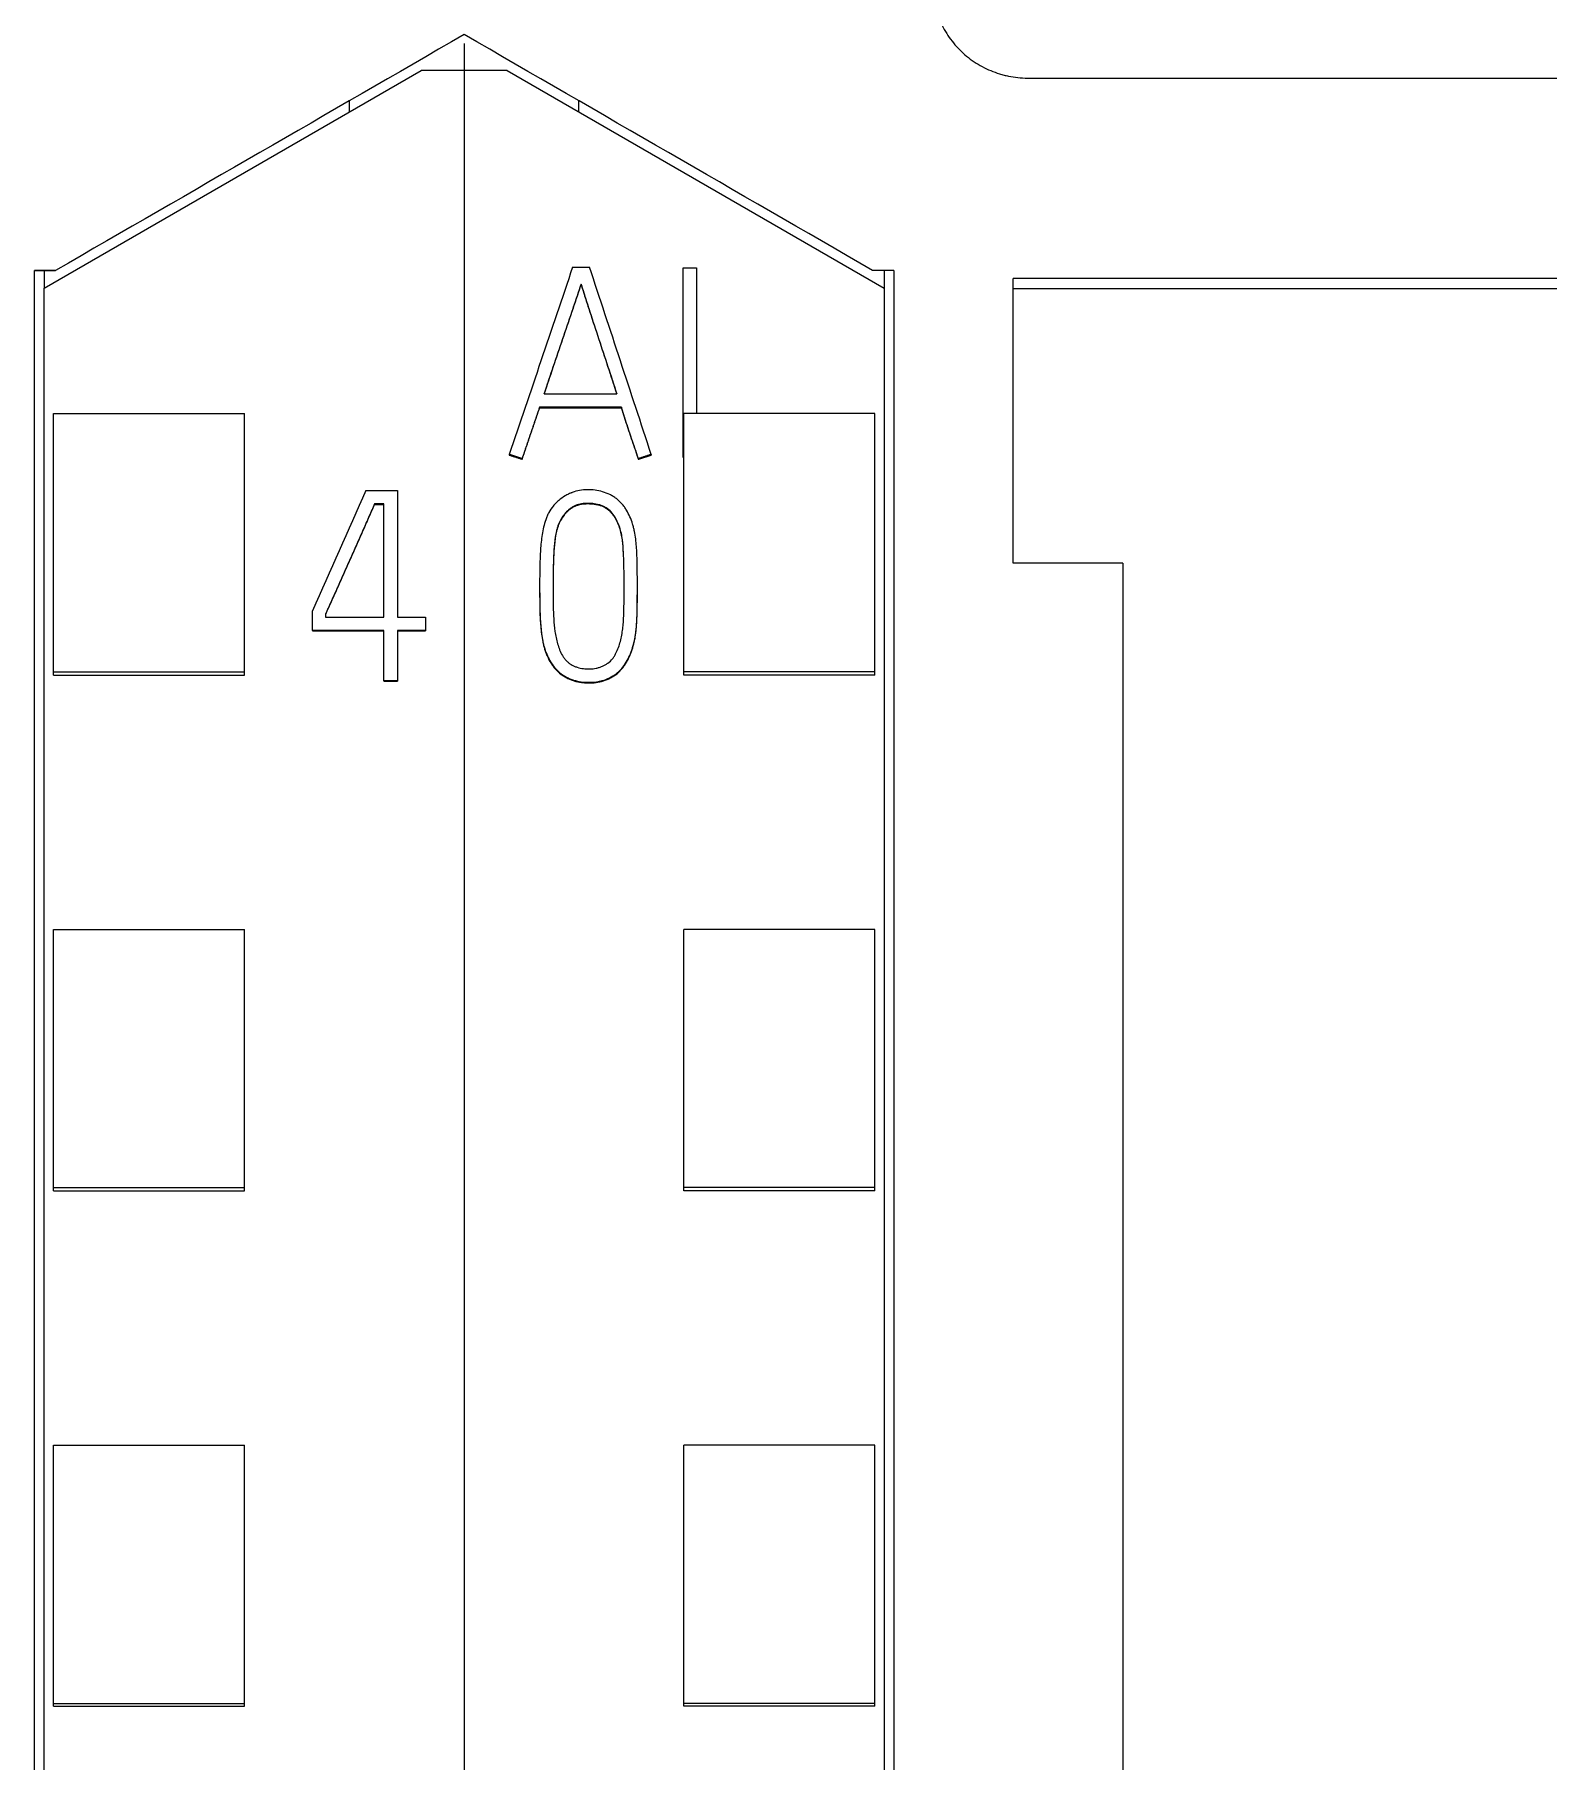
# Model space of a CAD drawing. Header units: millimetres. Extents: x 4137 to 6698, y 1400 to 3585.
# Drawn here: x 6003.35 to 6019.21, y 3342.76 to 3360.84 of the extents above; entities that cross this region are included whole.
import ezdxf

# ---------------------------------------------------------------- set-up
doc = ezdxf.new("R2010")
doc.units = ezdxf.units.MM
doc.layers.add('000-PI-Oprema', color=30, linetype='Continuous', lineweight=5)

msp = doc.modelspace()

# ---------------------------------------------------------------- linework, layer by layer
at = {"layer": '000-PI-Oprema', "color": 0, "linetype": 'ByBlock', "lineweight": 0}
for p, q in [((6007.848, 3360.746), (6007.848, 3360.465)), ((6007.848, 3360.746), (6007.848, 3360.465)), ((6003.448, 3358.185), (6007.398, 3360.465)), ((6007.848, 3360.465), (6007.398, 3360.465)), ((6007.848, 3360.465), (6007.848, 3247.047)), ((6008.298, 3360.465), (6007.848, 3360.465)), ((6007.848, 3360.465), (6007.848, 3247.047)), ((6008.298, 3360.465), (6012.248, 3358.185)), ((6013.748, 3360.385), (6036.748, 3360.385)), ((6006.648, 3360.032), (6006.648, 3360.149)), ((6009.048, 3360.032), (6009.048, 3360.149)), ((6003.348, 3358.37), (6003.569, 3358.37)), ((6003.569, 3358.37), (6003.348, 3358.37)), ((6003.448, 3358.37), (6003.448, 3358.185)), ((6008.984, 3358.405), (6009.162, 3358.405)), ((6010.141, 3356.413), (6010.141, 3358.397)), ((6010.141, 3358.397), (6010.28, 3358.397)), ((6010.28, 3358.397), (6010.28, 3356.871)), ((6012.348, 3358.37), (6012.126, 3358.37)), ((6012.348, 3358.37), (6012.126, 3358.37)), ((6012.248, 3358.37), (6012.248, 3358.185)), ((6003.448, 3249.37), (6003.448, 3358.185)), ((6009.073, 3358.228), (6009.073, 3358.222)), ((6012.248, 3358.185), (6012.248, 3249.37)), ((6013.598, 3355.305), (6013.598, 3358.285)), ((6021.748, 3358.285), (6013.598, 3358.285)), ((6021.748, 3358.179), (6013.598, 3358.179)), ((6008.638, 3356.937), (6008.638, 3356.931)), ((6009.495, 3356.937), (6008.638, 3356.937)), ((6008.638, 3356.931), (6009.495, 3356.931)), ((6008.685, 3357.078), (6009.448, 3357.078)), ((6009.495, 3356.937), (6009.495, 3356.931)), ((6003.548, 3354.167), (6003.548, 3356.871)), ((6003.548, 3356.871), (6005.548, 3356.871)), ((6005.548, 3354.167), (6005.548, 3356.871)), ((6010.148, 3354.167), (6010.148, 3356.871)), ((6012.148, 3356.871), (6010.148, 3356.871)), ((6012.148, 3354.167), (6012.148, 3356.871)), ((6008.321, 3356.443), (6008.321, 3356.437)), ((6008.455, 3356.399), (6008.455, 3356.393)), ((6009.672, 3356.399), (6009.672, 3356.393)), ((6009.808, 3356.443), (6009.808, 3356.437)), ((6010.141, 3356.413), (6010.141, 3356.406)), ((6010.148, 3356.413), (6010.141, 3356.413)), ((6010.141, 3356.406), (6010.148, 3356.406)), ((6006.819, 3356.064), (6007.149, 3356.064)), ((6007.149, 3356.064), (6007.149, 3354.739)), ((6006.91, 3355.926), (6006.91, 3355.92)), ((6007.007, 3355.926), (6006.91, 3355.926)), ((6006.91, 3355.92), (6007.007, 3355.92)), ((6007.007, 3354.739), (6007.007, 3355.926)), ((6014.748, 3355.305), (6013.598, 3355.305)), ((6008.638, 3355.076), (6008.638, 3355.07)), ((6009.662, 3355.028), (6009.662, 3355.035)), ((6006.258, 3354.601), (6006.258, 3354.806)), ((6006.397, 3354.775), (6006.397, 3354.739)), ((6006.258, 3354.601), (6006.258, 3354.595)), ((6007.007, 3354.601), (6006.258, 3354.601)), ((6006.258, 3354.595), (6007.007, 3354.595)), ((6006.397, 3354.739), (6007.007, 3354.739)), ((6007.007, 3354.074), (6007.007, 3354.601)), ((6007.149, 3354.739), (6007.443, 3354.739)), ((6007.149, 3354.601), (6007.149, 3354.074)), ((6007.443, 3354.601), (6007.149, 3354.601)), ((6007.149, 3354.595), (6007.443, 3354.595)), ((6007.443, 3354.739), (6007.443, 3354.601)), ((6007.443, 3354.601), (6007.443, 3354.595)), ((6003.548, 3354.133), (6003.548, 3354.167)), ((6003.548, 3354.167), (6005.548, 3354.167)), ((6003.548, 3354.133), (6005.548, 3354.133)), ((6005.548, 3354.133), (6005.548, 3354.167)), ((6007.007, 3354.074), (6007.007, 3354.068)), ((6007.149, 3354.074), (6007.007, 3354.074)), ((6007.007, 3354.068), (6007.149, 3354.068)), ((6007.149, 3354.074), (6007.149, 3354.068)), ((6010.148, 3354.133), (6010.148, 3354.167)), ((6012.148, 3354.167), (6010.148, 3354.167)), ((6012.148, 3354.133), (6010.148, 3354.133)), ((6012.148, 3354.133), (6012.148, 3354.167)), ((6003.548, 3348.766), (6003.548, 3351.469)), ((6003.548, 3351.469), (6005.548, 3351.469)), ((6005.548, 3348.766), (6005.548, 3351.469)), ((6010.148, 3348.766), (6010.148, 3351.469)), ((6012.148, 3351.469), (6010.148, 3351.469)), ((6012.148, 3348.766), (6012.148, 3351.469)), ((6003.548, 3348.733), (6003.548, 3348.766)), ((6003.548, 3348.766), (6005.548, 3348.766)), ((6003.548, 3348.733), (6005.548, 3348.733)), ((6005.548, 3348.733), (6005.548, 3348.766)), ((6010.148, 3348.733), (6010.148, 3348.766)), ((6012.148, 3348.766), (6010.148, 3348.766)), ((6012.148, 3348.733), (6010.148, 3348.733)), ((6012.148, 3348.733), (6012.148, 3348.766)), ((6003.548, 3343.364), (6003.548, 3346.067)), ((6003.548, 3346.067), (6005.548, 3346.067)), ((6005.548, 3343.364), (6005.548, 3346.067)), ((6010.148, 3343.364), (6010.148, 3346.067)), ((6012.148, 3346.067), (6010.148, 3346.067)), ((6012.148, 3343.364), (6012.148, 3346.067)), ((6003.548, 3343.333), (6003.548, 3343.364)), ((6003.548, 3343.364), (6005.548, 3343.364)), ((6005.548, 3343.333), (6005.548, 3343.364)), ((6010.148, 3343.333), (6010.148, 3343.364)), ((6012.148, 3343.364), (6010.148, 3343.364)), ((6012.148, 3343.333), (6012.148, 3343.364)), ((6003.548, 3343.333), (6005.548, 3343.333)), ((6012.148, 3343.333), (6010.148, 3343.333))]:
    msp.add_line(p, q, dxfattribs=at)
at = {"layer": '000-PI-Oprema', "color": 7, "linetype": 'Continuous', "lineweight": 13}
for centre, major_axis, ratio, start_param, end_param in [((5989.965, 3239.322), (337.753, 1006.406), 0.018824, 1.458513, 1.460476), ((6027.418, 3241.172), (-326.682, 998.393), 0.018302, 4.822113, 4.824092), ((5984.134, 3245.835), (432.572, 977.483), 0.022444, 1.467725, 1.469021)]:
    msp.add_ellipse(centre, major_axis=major_axis, ratio=ratio, start_param=start_param, end_param=end_param, dxfattribs=at)
at = {"layer": '000-PI-Oprema', "color": 0, "linetype": 'ByBlock', "lineweight": 0}
for points, knots in [([(6012.748, 3361.385), (6012.748, 3361.319), (6012.754, 3361.254), (6012.774, 3361.159), (6012.782, 3361.127), (6012.801, 3361.065), (6012.812, 3361.034), (6012.849, 3360.943), (6012.88, 3360.886), (6012.933, 3360.804), (6012.953, 3360.778), (6012.994, 3360.727), (6013.016, 3360.702), (6013.085, 3360.633), (6013.135, 3360.592), (6013.217, 3360.537), (6013.246, 3360.52), (6013.304, 3360.489), (6013.363, 3360.461), (6013.424, 3360.439), (6013.471, 3360.424), (6013.487, 3360.42), (6013.519, 3360.412), (6013.535, 3360.408), (6013.616, 3360.392), (6013.681, 3360.385), (6013.748, 3360.385)], [0, 0, 0, 0, 0.125, 0.125, 0.1875, 0.1875, 0.25, 0.25, 0.375, 0.375, 0.4375, 0.4375, 0.5, 0.5, 0.625, 0.625, 0.6875, 0.6875, 0.75, 0.8125, 0.8125, 0.84375, 0.84375, 0.875, 0.875, 1, 1, 1, 1]), ([(6003.348, 3249.084), (6003.348, 3252.425), (6003.348, 3260.39), (6003.348, 3273.029), (6003.348, 3288.516), (6003.348, 3302.81), (6003.348, 3317.02), (6003.348, 3331.587), (6003.348, 3345.757), (6003.348, 3355.326), (6003.348, 3358.37)], [0, 0, 0, 0, 0.091483, 0.21812, 0.346206, 0.515858, 0.610111, 0.736264, 0.916066, 1, 1, 1, 1]), ([(6012.348, 3358.37), (6012.348, 3355.326), (6012.348, 3345.757), (6012.348, 3331.587), (6012.348, 3317.02), (6012.348, 3302.81), (6012.348, 3288.516), (6012.348, 3273.029), (6012.348, 3260.39), (6012.348, 3252.425), (6012.348, 3249.084)], [0, 0, 0, 0, 0.083934, 0.263736, 0.389889, 0.484142, 0.653794, 0.78188, 0.908517, 1, 1, 1, 1]), ([(6009.073, 3358.228), (6009.057, 3358.18), (6009.041, 3358.132), (6009.009, 3358.036), (6008.993, 3357.988), (6008.945, 3357.844), (6008.912, 3357.749), (6008.846, 3357.557), (6008.814, 3357.461), (6008.749, 3357.27), (6008.717, 3357.174), (6008.685, 3357.078)], [0, 0, 0, 0, 0.125, 0.125, 0.25, 0.25, 0.5, 0.5, 0.75, 0.75, 1, 1, 1, 1]), ([(6008.687, 3357.078), (6008.718, 3357.172), (6008.75, 3357.265), (6008.814, 3357.455), (6008.846, 3357.551), (6008.912, 3357.743), (6008.945, 3357.838), (6008.993, 3357.982), (6009.009, 3358.03), (6009.041, 3358.126), (6009.057, 3358.174), (6009.073, 3358.222)], [0, 0, 0, 0, 0.245947, 0.245947, 0.497298, 0.497298, 0.748649, 0.748649, 0.874324, 0.874324, 1, 1, 1, 1]), ([(6009.448, 3357.078), (6009.417, 3357.174), (6009.386, 3357.27), (6009.323, 3357.461), (6009.291, 3357.557), (6009.228, 3357.749), (6009.197, 3357.844), (6009.15, 3357.988), (6009.135, 3358.036), (6009.104, 3358.132), (6009.089, 3358.18), (6009.073, 3358.228)], [0, 0, 0, 0, 0.25, 0.25, 0.5, 0.5, 0.75, 0.75, 0.875, 0.875, 1, 1, 1, 1]), ([(6009.073, 3358.222), (6009.089, 3358.174), (6009.104, 3358.126), (6009.135, 3358.03), (6009.15, 3357.982), (6009.197, 3357.838), (6009.228, 3357.742), (6009.291, 3357.551), (6009.323, 3357.455), (6009.385, 3357.266), (6009.416, 3357.172), (6009.446, 3357.078)], [0, 0, 0, 0, 0.125676, 0.125676, 0.251351, 0.251351, 0.502702, 0.502702, 0.754053, 0.754053, 1, 1, 1, 1]), ([(6009.672, 3356.399), (6009.665, 3356.421), (6009.658, 3356.444), (6009.643, 3356.489), (6009.636, 3356.511), (6009.62, 3356.556), (6009.612, 3356.578), (6009.597, 3356.623), (6009.589, 3356.645), (6009.567, 3356.712), (6009.552, 3356.757), (6009.523, 3356.847), (6009.509, 3356.892), (6009.495, 3356.937)], [0, 0, 0, 0, 0.125, 0.125, 0.25, 0.25, 0.375, 0.375, 0.5, 0.5, 0.75, 0.75, 1, 1, 1, 1]), ([(6009.495, 3356.931), (6009.509, 3356.886), (6009.523, 3356.841), (6009.552, 3356.751), (6009.567, 3356.706), (6009.589, 3356.639), (6009.597, 3356.616), (6009.612, 3356.572), (6009.62, 3356.549), (6009.636, 3356.505), (6009.643, 3356.483), (6009.658, 3356.438), (6009.665, 3356.415), (6009.672, 3356.393)], [0, 0, 0, 0, 0.25, 0.25, 0.5, 0.5, 0.625, 0.625, 0.75, 0.75, 0.875, 0.875, 1, 1, 1, 1]), ([(6008.98, 3356.045), (6009.005, 3356.054), (6009.031, 3356.061), (6009.084, 3356.071), (6009.111, 3356.073), (6009.165, 3356.074), (6009.192, 3356.072), (6009.245, 3356.065), (6009.272, 3356.059), (6009.324, 3356.044), (6009.349, 3356.035), (6009.385, 3356.017), (6009.397, 3356.011), (6009.42, 3355.997), (6009.432, 3355.989), (6009.464, 3355.965), (6009.483, 3355.946), (6009.51, 3355.916), (6009.518, 3355.906), (6009.534, 3355.884), (6009.541, 3355.872), (6009.562, 3355.838), (6009.574, 3355.814), (6009.595, 3355.765), (6009.605, 3355.74), (6009.616, 3355.702), (6009.62, 3355.689), (6009.627, 3355.663), (6009.635, 3355.624), (6009.65, 3355.532), (6009.655, 3355.454), (6009.66, 3355.348), (6009.661, 3355.295), (6009.662, 3355.19), (6009.662, 3355.137), (6009.662, 3355.031), (6009.662, 3354.925), (6009.661, 3354.82), (6009.658, 3354.714), (6009.655, 3354.662), (6009.644, 3354.557), (6009.635, 3354.504), (6009.618, 3354.439), (6009.614, 3354.426), (6009.606, 3354.401), (6009.602, 3354.388), (6009.588, 3354.35), (6009.577, 3354.326), (6009.558, 3354.29), (6009.552, 3354.278), (6009.538, 3354.255), (6009.53, 3354.244), (6009.507, 3354.211), (6009.49, 3354.191), (6009.461, 3354.163), (6009.45, 3354.154), (6009.429, 3354.137), (6009.418, 3354.13), (6009.383, 3354.109), (6009.359, 3354.097), (6009.321, 3354.083), (6009.308, 3354.078), (6009.281, 3354.071), (6009.268, 3354.068), (6009.229, 3354.061), (6009.202, 3354.058), (6009.148, 3354.056), (6009.12, 3354.057), (6009.066, 3354.063), (6009.04, 3354.068), (6009.001, 3354.078), (6008.988, 3354.082), (6008.963, 3354.091), (6008.95, 3354.097), (6008.913, 3354.114), (6008.89, 3354.127), (6008.857, 3354.151), (6008.846, 3354.16), (6008.826, 3354.178), (6008.817, 3354.188), (6008.789, 3354.218), (6008.773, 3354.239), (6008.751, 3354.274), (6008.744, 3354.285), (6008.732, 3354.309), (6008.726, 3354.321), (6008.709, 3354.358), (6008.7, 3354.383), (6008.688, 3354.421), (6008.684, 3354.434), (6008.677, 3354.46), (6008.674, 3354.474), (6008.666, 3354.513), (6008.662, 3354.54), (6008.644, 3354.672), (6008.641, 3354.779), (6008.639, 3354.939), (6008.639, 3354.992), (6008.638, 3355.099), (6008.639, 3355.152), (6008.64, 3355.259), (6008.641, 3355.312), (6008.646, 3355.418), (6008.649, 3355.471), (6008.66, 3355.577), (6008.668, 3355.63), (6008.686, 3355.708), (6008.693, 3355.734), (6008.707, 3355.773), (6008.712, 3355.785), (6008.723, 3355.81), (6008.729, 3355.822), (6008.749, 3355.858), (6008.764, 3355.881), (6008.79, 3355.913), (6008.8, 3355.923), (6008.819, 3355.942), (6008.828, 3355.952), (6008.859, 3355.978), (6008.881, 3355.995), (6008.917, 3356.016), (6008.929, 3356.022), (6008.948, 3356.031), (6008.957, 3356.036), (6008.967, 3356.04), (6008.973, 3356.042), (6008.976, 3356.043), (6008.98, 3356.045)], [0, 0, 0, 0, 0.015625, 0.015625, 0.03125, 0.03125, 0.046875, 0.046875, 0.0625, 0.0625, 0.078125, 0.078125, 0.085937, 0.085937, 0.09375, 0.09375, 0.109375, 0.109375, 0.117187, 0.117187, 0.125, 0.125, 0.140625, 0.140625, 0.15625, 0.15625, 0.164062, 0.164062, 0.171875, 0.1875, 0.21875, 0.21875, 0.25, 0.25, 0.28125, 0.28125, 0.3125, 0.34375, 0.34375, 0.375, 0.375, 0.40625, 0.40625, 0.414062, 0.414062, 0.421875, 0.421875, 0.4375, 0.4375, 0.445312, 0.445312, 0.453125, 0.453125, 0.46875, 0.46875, 0.476562, 0.476562, 0.484375, 0.484375, 0.5, 0.5, 0.507812, 0.507812, 0.515625, 0.515625, 0.53125, 0.53125, 0.546875, 0.546875, 0.5625, 0.5625, 0.570312, 0.570312, 0.578125, 0.578125, 0.59375, 0.59375, 0.601562, 0.601562, 0.609375, 0.609375, 0.625, 0.625, 0.632812, 0.632812, 0.640625, 0.640625, 0.65625, 0.65625, 0.664062, 0.664062, 0.671875, 0.671875, 0.6875, 0.6875, 0.75, 0.75, 0.78125, 0.78125, 0.8125, 0.8125, 0.84375, 0.84375, 0.875, 0.875, 0.90625, 0.90625, 0.921875, 0.921875, 0.929687, 0.929687, 0.9375, 0.9375, 0.953125, 0.953125, 0.960937, 0.960937, 0.96875, 0.96875, 0.984375, 0.984375, 0.992187, 0.992187, 0.996094, 0.998047, 0.998047, 1, 1, 1, 1]), ([(6006.91, 3355.926), (6006.9, 3355.902), (6006.889, 3355.878), (6006.868, 3355.83), (6006.857, 3355.806), (6006.826, 3355.734), (6006.804, 3355.686), (6006.762, 3355.59), (6006.741, 3355.542), (6006.698, 3355.446), (6006.677, 3355.398), (6006.634, 3355.302), (6006.612, 3355.254), (6006.569, 3355.158), (6006.548, 3355.11), (6006.505, 3355.014), (6006.484, 3354.966), (6006.451, 3354.895), (6006.441, 3354.871), (6006.424, 3354.835), (6006.419, 3354.823), (6006.408, 3354.799), (6006.403, 3354.787), (6006.397, 3354.775)], [0, 0, 0, 0, 0.0625, 0.0625, 0.125, 0.125, 0.25, 0.25, 0.375, 0.375, 0.5, 0.5, 0.625, 0.625, 0.75, 0.75, 0.875, 0.875, 0.9375, 0.9375, 0.96875, 0.96875, 1, 1, 1, 1]), ([(6006.397, 3354.769), (6006.403, 3354.781), (6006.408, 3354.793), (6006.419, 3354.817), (6006.424, 3354.829), (6006.441, 3354.865), (6006.451, 3354.888), (6006.484, 3354.96), (6006.505, 3355.008), (6006.548, 3355.104), (6006.569, 3355.152), (6006.612, 3355.248), (6006.634, 3355.296), (6006.677, 3355.392), (6006.698, 3355.44), (6006.741, 3355.535), (6006.762, 3355.583), (6006.804, 3355.68), (6006.826, 3355.728), (6006.857, 3355.8), (6006.868, 3355.824), (6006.889, 3355.872), (6006.9, 3355.896), (6006.91, 3355.92)], [0, 0, 0, 0, 0.03125, 0.03125, 0.0625, 0.0625, 0.125, 0.125, 0.25, 0.25, 0.375, 0.375, 0.5, 0.5, 0.625, 0.625, 0.75, 0.75, 0.875, 0.875, 0.9375, 0.9375, 1, 1, 1, 1]), ([(6009.323, 3355.892), (6009.342, 3355.881), (6009.36, 3355.868), (6009.392, 3355.837), (6009.406, 3355.819), (6009.432, 3355.782), (6009.442, 3355.763), (6009.462, 3355.722), (6009.47, 3355.702), (6009.491, 3355.638), (6009.5, 3355.595), (6009.509, 3355.529), (6009.511, 3355.507), (6009.514, 3355.462), (6009.515, 3355.44), (6009.52, 3355.329), (6009.523, 3355.24), (6009.524, 3355.062), (6009.523, 3354.973), (6009.522, 3354.839), (6009.521, 3354.772), (6009.517, 3354.705), (6009.514, 3354.661), (6009.512, 3354.639), (6009.503, 3354.573), (6009.495, 3354.529), (6009.479, 3354.464), (6009.472, 3354.443), (6009.457, 3354.401), (6009.448, 3354.38), (6009.433, 3354.351), (6009.427, 3354.341), (6009.415, 3354.322), (6009.409, 3354.313), (6009.388, 3354.287), (6009.372, 3354.271), (6009.345, 3354.251), (6009.335, 3354.245), (6009.316, 3354.234), (6009.306, 3354.229), (6009.285, 3354.22), (6009.274, 3354.216), (6009.253, 3354.21), (6009.242, 3354.207), (6009.209, 3354.2), (6009.187, 3354.198), (6009.153, 3354.197), (6009.142, 3354.197), (6009.119, 3354.198), (6009.108, 3354.199), (6009.075, 3354.203), (6009.053, 3354.208), (6009.021, 3354.218), (6009.01, 3354.222), (6008.99, 3354.231), (6008.97, 3354.242), (6008.951, 3354.254), (6008.934, 3354.268), (6008.925, 3354.276), (6008.91, 3354.292), (6008.903, 3354.3), (6008.889, 3354.318), (6008.883, 3354.327), (6008.866, 3354.356), (6008.856, 3354.376), (6008.84, 3354.418), (6008.833, 3354.439), (6008.82, 3354.482), (6008.815, 3354.503), (6008.806, 3354.547), (6008.795, 3354.612), (6008.789, 3354.677), (6008.781, 3354.808), (6008.78, 3354.896), (6008.78, 3355.028), (6008.78, 3355.072), (6008.781, 3355.16), (6008.781, 3355.204), (6008.782, 3355.292), (6008.783, 3355.335), (6008.787, 3355.423), (6008.79, 3355.467), (6008.799, 3355.555), (6008.804, 3355.598), (6008.817, 3355.652), (6008.82, 3355.662), (6008.826, 3355.684), (6008.83, 3355.694), (6008.841, 3355.725), (6008.85, 3355.744), (6008.872, 3355.783), (6008.884, 3355.801), (6008.912, 3355.835), (6008.928, 3355.851), (6008.953, 3355.872), (6008.962, 3355.879), (6008.981, 3355.891), (6008.99, 3355.897), (6009.01, 3355.906), (6009.02, 3355.91), (6009.041, 3355.918), (6009.052, 3355.92), (6009.084, 3355.927), (6009.106, 3355.93), (6009.14, 3355.931), (6009.151, 3355.93), (6009.173, 3355.929), (6009.184, 3355.929), (6009.217, 3355.925), (6009.239, 3355.922), (6009.271, 3355.914), (6009.282, 3355.91), (6009.297, 3355.904), (6009.305, 3355.901), (6009.313, 3355.897), (6009.318, 3355.895), (6009.32, 3355.894), (6009.323, 3355.892)], [0, 0, 0, 0, 0.015625, 0.015625, 0.03125, 0.03125, 0.046875, 0.046875, 0.0625, 0.0625, 0.09375, 0.09375, 0.109375, 0.109375, 0.125, 0.125, 0.1875, 0.1875, 0.25, 0.25, 0.28125, 0.296875, 0.296875, 0.3125, 0.3125, 0.34375, 0.34375, 0.359375, 0.359375, 0.375, 0.375, 0.382813, 0.382813, 0.390625, 0.390625, 0.40625, 0.40625, 0.414063, 0.414063, 0.421875, 0.421875, 0.429688, 0.429688, 0.4375, 0.4375, 0.453125, 0.453125, 0.460938, 0.460938, 0.46875, 0.46875, 0.484375, 0.484375, 0.492188, 0.492188, 0.5, 0.507813, 0.507813, 0.515625, 0.515625, 0.523438, 0.523438, 0.53125, 0.53125, 0.546875, 0.546875, 0.5625, 0.5625, 0.578125, 0.578125, 0.59375, 0.625, 0.625, 0.6875, 0.6875, 0.71875, 0.71875, 0.75, 0.75, 0.78125, 0.78125, 0.8125, 0.8125, 0.84375, 0.84375, 0.851563, 0.851563, 0.859375, 0.859375, 0.875, 0.875, 0.890625, 0.890625, 0.90625, 0.90625, 0.914063, 0.914063, 0.921875, 0.921875, 0.929688, 0.929688, 0.9375, 0.9375, 0.953125, 0.953125, 0.960938, 0.960938, 0.96875, 0.96875, 0.984375, 0.984375, 0.992188, 0.992188, 0.996094, 0.998047, 0.998047, 1, 1, 1, 1]), ([(6009.323, 3355.886), (6009.303, 3355.897), (6009.282, 3355.905), (6009.249, 3355.913), (6009.239, 3355.915), (6009.216, 3355.919), (6009.205, 3355.92), (6009.172, 3355.924), (6009.15, 3355.925), (6009.105, 3355.923), (6009.083, 3355.921), (6009.05, 3355.914), (6009.039, 3355.911), (6009.018, 3355.903), (6009.008, 3355.899), (6008.988, 3355.889), (6008.978, 3355.883), (6008.959, 3355.871), (6008.95, 3355.864), (6008.933, 3355.849), (6008.925, 3355.842), (6008.91, 3355.826), (6008.902, 3355.817), (6008.881, 3355.79), (6008.869, 3355.772), (6008.853, 3355.743), (6008.848, 3355.733), (6008.839, 3355.712), (6008.835, 3355.702), (6008.824, 3355.67), (6008.818, 3355.649), (6008.803, 3355.584), (6008.798, 3355.54), (6008.789, 3355.452), (6008.787, 3355.407), (6008.783, 3355.319), (6008.782, 3355.275), (6008.781, 3355.186), (6008.781, 3355.142), (6008.78, 3355.059), (6008.78, 3355.02), (6008.78, 3354.981)], [0, 0, 0, 0, 0.050638, 0.050638, 0.075957, 0.075957, 0.101276, 0.101276, 0.151914, 0.151914, 0.202552, 0.202552, 0.227871, 0.227871, 0.25319, 0.25319, 0.278509, 0.278509, 0.303828, 0.303828, 0.329147, 0.329147, 0.354466, 0.354466, 0.405104, 0.405104, 0.430423, 0.430423, 0.455742, 0.455742, 0.50638, 0.50638, 0.607656, 0.607656, 0.708933, 0.708933, 0.810209, 0.810209, 0.911485, 0.911485, 1, 1, 1, 1]), ([(6009.524, 3355.077), (6009.524, 3355.102), (6009.524, 3355.127), (6009.523, 3355.24), (6009.52, 3355.328), (6009.514, 3355.461), (6009.511, 3355.505), (6009.499, 3355.592), (6009.49, 3355.635), (6009.469, 3355.697), (6009.461, 3355.718), (6009.447, 3355.747), (6009.442, 3355.757), (6009.431, 3355.777), (6009.419, 3355.795), (6009.406, 3355.813), (6009.391, 3355.83), (6009.384, 3355.838), (6009.368, 3355.854), (6009.359, 3355.861), (6009.346, 3355.871), (6009.342, 3355.874), (6009.332, 3355.881), (6009.327, 3355.883), (6009.323, 3355.886)], [0, 0, 0, 0, 0.086827, 0.086827, 0.391218, 0.391218, 0.543414, 0.543414, 0.695609, 0.695609, 0.771707, 0.771707, 0.809756, 0.809756, 0.847805, 0.885853, 0.885853, 0.923902, 0.923902, 0.961951, 0.961951, 0.980976, 0.980976, 1, 1, 1, 1]), ([(6014.748, 3355.305), (6014.748, 3353.282), (6014.748, 3344.733), (6014.748, 3331.587), (6014.748, 3317.02), (6014.748, 3302.81), (6014.748, 3288.516), (6014.748, 3273.029), (6014.748, 3260.271), (6014.748, 3251.39), (6014.748, 3247.132), (6014.748, 3246.334)], [0, 0, 0, 0, 0.055935, 0.236292, 0.362833, 0.457376, 0.627551, 0.756032, 0.883059, 0.978086, 1, 1, 1, 1]), ([(6008.638, 3355.07), (6008.638, 3355.008), (6008.639, 3354.945), (6008.64, 3354.829), (6008.641, 3354.775), (6008.647, 3354.668), (6008.651, 3354.615), (6008.665, 3354.509), (6008.675, 3354.456), (6008.695, 3354.392), (6008.699, 3354.379), (6008.708, 3354.354), (6008.714, 3354.342), (6008.73, 3354.305), (6008.742, 3354.282), (6008.764, 3354.248), (6008.771, 3354.237), (6008.787, 3354.215), (6008.796, 3354.205), (6008.823, 3354.175), (6008.842, 3354.156), (6008.874, 3354.132), (6008.886, 3354.125), (6008.909, 3354.111), (6008.921, 3354.104), (6008.957, 3354.087), (6008.982, 3354.077), (6009.021, 3354.066), (6009.035, 3354.063), (6009.061, 3354.058), (6009.074, 3354.056), (6009.115, 3354.051), (6009.141, 3354.05), (6009.182, 3354.051), (6009.196, 3354.051), (6009.223, 3354.054), (6009.236, 3354.056), (6009.275, 3354.063), (6009.301, 3354.07), (6009.339, 3354.083), (6009.352, 3354.088), (6009.376, 3354.1), (6009.388, 3354.106), (6009.423, 3354.127), (6009.445, 3354.142), (6009.475, 3354.17), (6009.484, 3354.18), (6009.502, 3354.2), (6009.519, 3354.221), (6009.534, 3354.243), (6009.548, 3354.266), (6009.555, 3354.278), (6009.574, 3354.313), (6009.585, 3354.338), (6009.604, 3354.387), (6009.612, 3354.413), (6009.627, 3354.465), (6009.633, 3354.491), (6009.642, 3354.544), (6009.646, 3354.57), (6009.655, 3354.649), (6009.657, 3354.703), (6009.661, 3354.809), (6009.662, 3354.862), (6009.662, 3354.953), (6009.662, 3354.991), (6009.662, 3355.028)], [0, 0, 0, 0, 0.073866, 0.073866, 0.136839, 0.136839, 0.199811, 0.199811, 0.262783, 0.262783, 0.278526, 0.278526, 0.29427, 0.29427, 0.325756, 0.325756, 0.341499, 0.341499, 0.357242, 0.357242, 0.388728, 0.388728, 0.404471, 0.404471, 0.420214, 0.420214, 0.4517, 0.4517, 0.467443, 0.467443, 0.483186, 0.483186, 0.514673, 0.514673, 0.530416, 0.530416, 0.546159, 0.546159, 0.577645, 0.577645, 0.593388, 0.593388, 0.609131, 0.609131, 0.640617, 0.640617, 0.65636, 0.65636, 0.672103, 0.687846, 0.687846, 0.703589, 0.703589, 0.735076, 0.735076, 0.766562, 0.766562, 0.798048, 0.798048, 0.829534, 0.829534, 0.892506, 0.892506, 0.955479, 0.955479, 1, 1, 1, 1])]:
    msp.add_open_spline(points, degree=3, knots=knots, dxfattribs=at)
for points in [[(6007.848, 3360.84), (6006.422, 3360.017), (6004.996, 3359.194), (6003.569, 3358.37)], [(6012.126, 3358.37), (6010.7, 3359.194), (6009.274, 3360.017), (6007.848, 3360.84)]]:
    msp.add_open_spline(points, degree=3, dxfattribs=at)
for points, weights in [([(6008.638, 3356.937), (6008.546, 3356.668), (6008.455, 3356.399)], [0.500000008539, 0.499999991461, 0.500000008539]), ([(6008.455, 3356.393), (6008.546, 3356.662), (6008.638, 3356.931)], [0.500000007367, 0.499999992633, 0.500000007367]), ([(6008.455, 3356.399), (6008.388, 3356.421), (6008.321, 3356.443)], [0.499999252848, 0.500000747152, 0.499999252848]), ([(6008.321, 3356.437), (6008.388, 3356.415), (6008.455, 3356.393)], [0.499999519132, 0.500000480868, 0.499999519132]), ([(6009.808, 3356.443), (6009.74, 3356.421), (6009.672, 3356.399)], [0.499998878343, 0.500001121657, 0.499998878343]), ([(6009.672, 3356.393), (6009.74, 3356.415), (6009.808, 3356.437)], [0.50000123115, 0.49999876885, 0.50000123115])]:
    msp.add_rational_spline(points, weights, degree=2, dxfattribs=at)

doc.saveas('drawing.dxf')
